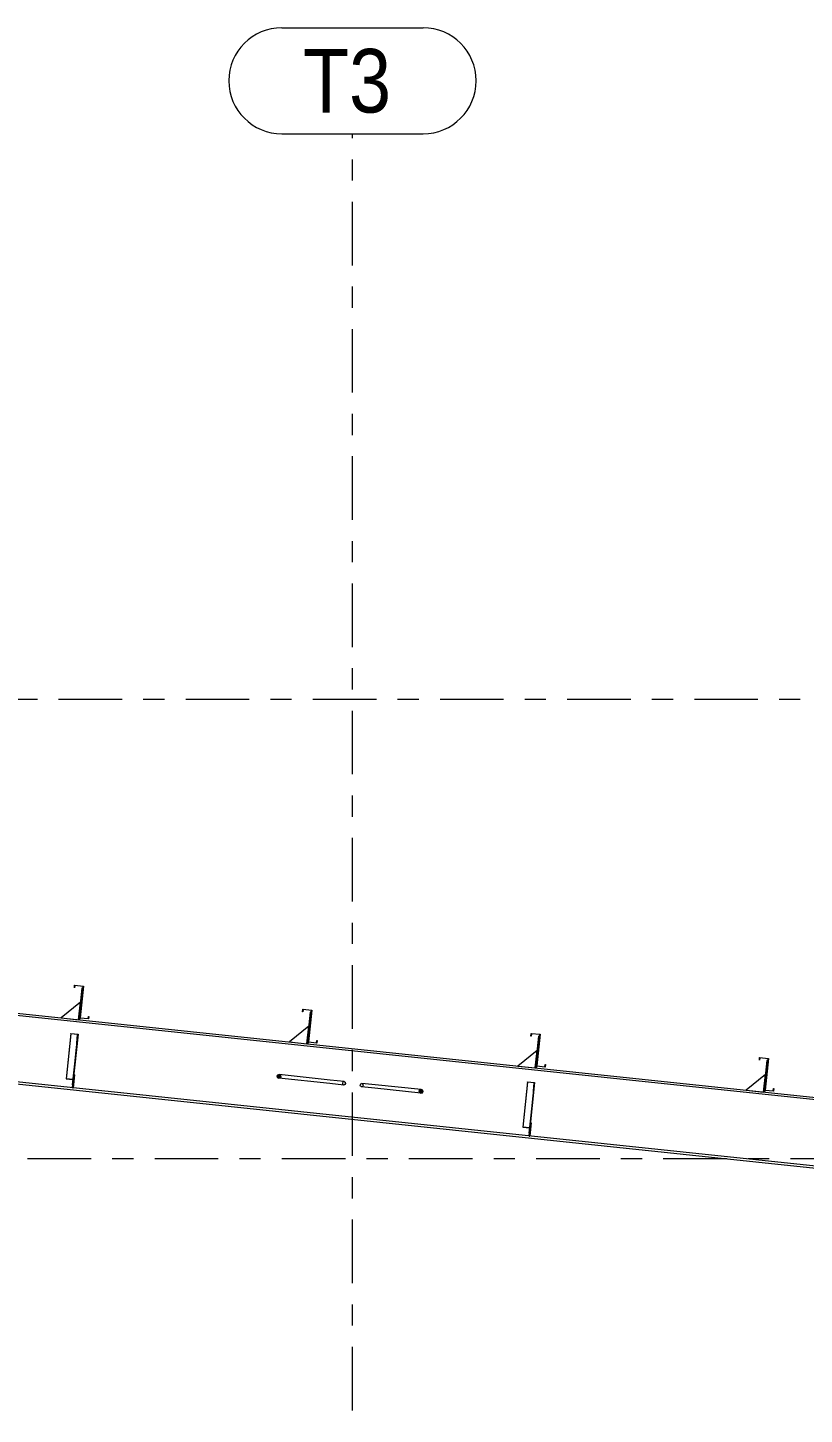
# Model space of a CAD drawing. Header units: millimetres. Extents: x -49 to 773, y -79 to 495.
# Drawn here: x 488 to 524.7, y 79.8 to 145.2 of the extents above; entities that cross this region are included whole.
import ezdxf

# ---------------------------------------------------------------- set-up
doc = ezdxf.new("R2010")
doc.units = ezdxf.units.MM
for name, pattern in [('XKITLINE00', [0]), ('XKITLINE02', [4, 2, -2]), ('XKITLINE03', [6, 3, -1, 1, -1])]:
    doc.linetypes.add(name, pattern=pattern)
doc.layers.add('Part', color=2, linetype='Continuous', lineweight=0)
doc.layers.add('S-grid', color=1, linetype='Continuous', lineweight=0)
doc.styles.add('ARIAL', font='ARIAL.TTF')

# ---------------------------------------------------------------- blocks, each defined once
blk = doc.blocks.new('*A1')
at = {"layer": 'Part'}
blk.add_hatch(color=3, dxfattribs=at).paths.add_polyline_path([(511.596, 95.481), (511.599, 95.502), (511.93, 95.467), (511.886, 95.048), (511.869, 95.049), (511.911, 95.448)], flags=17)
blk = doc.blocks.new('*A79')
at = {"layer": 'Part'}
blk.add_hatch(color=3, dxfattribs=at).paths.add_polyline_path([(490.049, 97.754), (490.051, 97.775), (490.383, 97.74), (490.339, 97.32), (490.322, 97.322), (490.364, 97.721)], flags=17)
blk = doc.blocks.new('*A136')
at = {"layer": 'Part'}
blk.add_hatch(color=3, dxfattribs=at).paths.add_polyline_path([(490.864, 98.475), (490.876, 98.584), (490.891, 98.583), (490.878, 98.459), (490.463, 98.502), (490.621, 99.996), (490.236, 100.036), (490.225, 99.927), (490.21, 99.928), (490.223, 100.053), (490.637, 100.009), (490.48, 98.516)], flags=17)
blk = doc.blocks.new('*A137')
at = {"layer": 'Part'}
blk.add_hatch(color=3, dxfattribs=at).paths.add_polyline_path([(490.864, 98.475), (490.876, 98.584), (490.891, 98.583), (490.878, 98.459), (490.463, 98.502), (490.621, 99.996), (490.236, 100.036), (490.225, 99.927), (490.21, 99.928), (490.223, 100.053), (490.637, 100.009), (490.48, 98.516)], flags=17)
blk = doc.blocks.new('*A138')
at = {"layer": 'Part'}
blk.add_hatch(color=3, dxfattribs=at).paths.add_polyline_path([(501.638, 97.339), (501.65, 97.448), (501.664, 97.446), (501.651, 97.322), (501.237, 97.366), (501.394, 98.859), (501.01, 98.9), (500.998, 98.79), (500.983, 98.792), (500.997, 98.916), (501.411, 98.873), (501.253, 97.379)], flags=17)
blk = doc.blocks.new('*A139')
at = {"layer": 'Part'}
blk.add_hatch(color=3, dxfattribs=at).paths.add_polyline_path([(501.638, 97.339), (501.65, 97.448), (501.664, 97.446), (501.651, 97.322), (501.237, 97.366), (501.394, 98.859), (501.01, 98.9), (500.998, 98.79), (500.983, 98.792), (500.997, 98.916), (501.411, 98.873), (501.253, 97.379)], flags=17)
blk = doc.blocks.new('*A140')
at = {"layer": 'Part'}
blk.add_hatch(color=3, dxfattribs=at).paths.add_polyline_path([(512.412, 96.202), (512.423, 96.312), (512.438, 96.31), (512.425, 96.186), (512.011, 96.229), (512.168, 97.723), (511.783, 97.763), (511.772, 97.654), (511.757, 97.656), (511.77, 97.78), (512.185, 97.736), (512.027, 96.243)], flags=17)
blk = doc.blocks.new('*A141')
at = {"layer": 'Part'}
blk.add_hatch(color=3, dxfattribs=at).paths.add_polyline_path([(512.412, 96.202), (512.423, 96.312), (512.438, 96.31), (512.425, 96.186), (512.011, 96.229), (512.168, 97.723), (511.783, 97.763), (511.772, 97.654), (511.757, 97.656), (511.77, 97.78), (512.185, 97.736), (512.027, 96.243)], flags=17)
blk = doc.blocks.new('*A142')
at = {"layer": 'Part'}
blk.add_hatch(color=3, dxfattribs=at).paths.add_polyline_path([(523.185, 95.066), (523.197, 95.175), (523.212, 95.174), (523.198, 95.049), (522.784, 95.093), (522.942, 96.587), (522.557, 96.627), (522.546, 96.518), (522.531, 96.519), (522.544, 96.644), (522.958, 96.6), (522.801, 95.106)], flags=17)
blk = doc.blocks.new('*A143')
at = {"layer": 'Part'}
blk.add_hatch(color=3, dxfattribs=at).paths.add_polyline_path([(523.185, 95.066), (523.197, 95.175), (523.212, 95.174), (523.198, 95.049), (522.784, 95.093), (522.942, 96.587), (522.557, 96.627), (522.546, 96.518), (522.531, 96.519), (522.544, 96.644), (522.958, 96.6), (522.801, 95.106)], flags=17)
blk = doc.blocks.new('*A150')
at = {"layer": 'Part'}
blk.add_hatch(color=3, dxfattribs=at).paths.add_polyline_path([(506.577, 95.127), (506.648, 95.095), (506.672, 95.033), (506.635, 94.977), (506.559, 94.961), (506.488, 94.993), (506.464, 95.055), (506.501, 95.11)], flags=17)
blk = doc.blocks.new('*A151')
at = {"layer": 'Part'}
blk.add_hatch(color=3, dxfattribs=at).paths.add_polyline_path([(499.875, 95.834), (499.949, 95.801), (499.974, 95.739), (499.937, 95.684), (499.858, 95.668), (499.784, 95.7), (499.758, 95.762), (499.796, 95.817)], flags=17)
blk = doc.blocks.new('*A398')
at = {"layer": 'S-grid', "color": 1, "linetype": 'XKITLINE03', "lineweight": 0}
blk.add_line((441.464, 113.542), (568.216, 113.542), dxfattribs=at)
blk = doc.blocks.new('*A399')
at = {"layer": 'S-grid', "color": 1, "linetype": 'XKITLINE03', "lineweight": 0}
blk.add_line((-10, 91.875), (568.216, 91.875), dxfattribs=at)
blk = doc.blocks.new('*A402')
at = {"layer": 'Part', "color": 7, "linetype": 'XKITLINE02', "lineweight": 0}
for p, q in [((511.702, 93.301), (511.729, 93.561)), ((511.705, 92.935), (511.663, 92.939)), ((511.677, 93.064), (511.718, 93.059))]:
    blk.add_line(p, q, dxfattribs=at)
at = {"layer": 'Part', "color": 2, "linetype": 'XKITLINE00', "lineweight": 0}
for p, q in [((511.77, 93.557), (511.705, 92.935)), ((511.729, 93.561), (511.77, 93.557)), ((511.663, 92.939), (511.702, 93.301))]:
    blk.add_line(p, q, dxfattribs=at)
blk = doc.blocks.new('*A403')
at = {"layer": 'Part', "color": 2, "linetype": 'XKITLINE00', "lineweight": 0}
blk.add_line((512.048, 96.98), (511.132, 96.238), dxfattribs=at)
at = {"layer": 'Part', "color": 7, "linetype": 'XKITLINE02', "lineweight": 0}
for p, q in [((511.96, 96.151), (512.048, 96.98)), ((511.132, 96.238), (511.96, 96.151))]:
    blk.add_line(p, q, dxfattribs=at)
blk = doc.blocks.new('*A404')
at = {"layer": 'Part', "color": 2, "linetype": 'XKITLINE00', "lineweight": 0}
for p, q in [((512.118, 97.643), (511.96, 96.151)), ((512.159, 97.638), (512.118, 97.643)), ((512.011, 96.229), (512.002, 96.147))]:
    blk.add_line(p, q, dxfattribs=at)
at = {"layer": 'Part', "color": 7, "linetype": 'XKITLINE02', "lineweight": 0}
for p, q in [((512.011, 96.229), (512.159, 97.638)), ((512.002, 96.147), (511.96, 96.151))]:
    blk.add_line(p, q, dxfattribs=at)
blk = doc.blocks.new('*A405')
at = {"layer": 'Part', "color": 7, "linetype": 'XKITLINE02', "lineweight": 0}
for p, q in [((511.599, 95.502), (511.373, 93.363)), ((511.911, 95.448), (511.662, 93.081)), ((511.678, 93.079), (511.93, 95.467)), ((511.373, 93.363), (511.688, 93.33)), ((511.374, 93.376), (511.706, 93.341)), ((511.662, 93.081), (511.678, 93.079))]:
    blk.add_line(p, q, dxfattribs=at)
blk = doc.blocks.new('*A406')
at = {"layer": 'Part', "color": 2, "linetype": 'XKITLINE00', "lineweight": 0}
for p, q in [((511.596, 95.481), (511.373, 93.363)), ((511.596, 95.481), (511.599, 95.502)), ((511.911, 95.448), (511.596, 95.481)), ((511.599, 95.502), (511.93, 95.467)), ((511.869, 95.049), (511.662, 93.081)), ((511.93, 95.467), (511.702, 93.301)), ((511.869, 95.049), (511.911, 95.448)), ((511.869, 95.049), (511.886, 95.048)), ((511.373, 93.363), (511.688, 93.33)), ((511.662, 93.081), (511.678, 93.079))]:
    blk.add_line(p, q, dxfattribs=at)
at = {"layer": 'Part', "color": 7, "linetype": 'XKITLINE02', "lineweight": 0}
for p, q in [((511.374, 93.376), (511.706, 93.341)), ((511.678, 93.079), (511.702, 93.301))]:
    blk.add_line(p, q, dxfattribs=at)
blk = doc.blocks.new('*A407')
at = {"layer": 'Part', "color": 2, "linetype": 'XKITLINE00', "lineweight": 0}
blk.add_line((501.274, 98.116), (500.358, 97.375), dxfattribs=at)
at = {"layer": 'Part', "color": 7, "linetype": 'XKITLINE02', "lineweight": 0}
for p, q in [((501.187, 97.287), (501.274, 98.116)), ((500.358, 97.375), (501.187, 97.287))]:
    blk.add_line(p, q, dxfattribs=at)
blk = doc.blocks.new('*A408')
at = {"layer": 'Part', "color": 2, "linetype": 'XKITLINE00', "lineweight": 0}
for p, q in [((501.344, 98.779), (501.187, 97.287)), ((501.386, 98.775), (501.344, 98.779)), ((501.237, 97.366), (501.228, 97.283))]:
    blk.add_line(p, q, dxfattribs=at)
at = {"layer": 'Part', "color": 7, "linetype": 'XKITLINE02', "lineweight": 0}
for p, q in [((501.237, 97.366), (501.386, 98.775)), ((501.228, 97.283), (501.187, 97.287))]:
    blk.add_line(p, q, dxfattribs=at)
blk = doc.blocks.new('*A409')
at = {"layer": 'Part', "color": 2, "linetype": 'XKITLINE00', "lineweight": 0}
blk.add_line((490.501, 99.252), (489.584, 98.511), dxfattribs=at)
at = {"layer": 'Part', "color": 7, "linetype": 'XKITLINE02', "lineweight": 0}
for p, q in [((490.413, 98.424), (490.501, 99.252)), ((489.584, 98.511), (490.413, 98.424))]:
    blk.add_line(p, q, dxfattribs=at)
blk = doc.blocks.new('*A410')
at = {"layer": 'Part', "color": 2, "linetype": 'XKITLINE00', "lineweight": 0}
for p, q in [((490.571, 99.915), (490.413, 98.424)), ((490.612, 99.911), (490.571, 99.915)), ((490.463, 98.502), (490.455, 98.419))]:
    blk.add_line(p, q, dxfattribs=at)
at = {"layer": 'Part', "color": 7, "linetype": 'XKITLINE02', "lineweight": 0}
for p, q in [((490.463, 98.502), (490.612, 99.911)), ((490.455, 98.419), (490.413, 98.424))]:
    blk.add_line(p, q, dxfattribs=at)
blk = doc.blocks.new('*A413')
at = {"layer": 'Part', "color": 2, "linetype": 'XKITLINE00', "lineweight": 0}
blk.add_line((522.821, 95.843), (521.905, 95.102), dxfattribs=at)
at = {"layer": 'Part', "color": 7, "linetype": 'XKITLINE02', "lineweight": 0}
for p, q in [((522.734, 95.015), (522.821, 95.843)), ((521.905, 95.102), (522.734, 95.015))]:
    blk.add_line(p, q, dxfattribs=at)
blk = doc.blocks.new('*A414')
at = {"layer": 'Part', "color": 2, "linetype": 'XKITLINE00', "lineweight": 0}
for p, q in [((522.891, 96.506), (522.734, 95.015)), ((522.933, 96.502), (522.891, 96.506)), ((522.784, 95.093), (522.775, 95.01))]:
    blk.add_line(p, q, dxfattribs=at)
at = {"layer": 'Part', "color": 7, "linetype": 'XKITLINE02', "lineweight": 0}
for p, q in [((522.784, 95.093), (522.933, 96.502)), ((522.775, 95.01), (522.734, 95.015))]:
    blk.add_line(p, q, dxfattribs=at)
blk = doc.blocks.new('*A680')
at = {"layer": 'S-grid', "color": 1, "linetype": 'XKITLINE03', "lineweight": 0}
blk.add_line((503.333, -10), (503.333, 140.208), dxfattribs=at)
at = {"layer": 'S-grid', "color": 3, "style": 'ARIAL', "width": 0.85}
blk.add_text('T3', height=3, dxfattribs=at).set_placement((500.999, 141.208))
blk = doc.blocks.new('*A724')
at = {"layer": 'Part', "color": 7, "linetype": 'XKITLINE02', "lineweight": 0}
for p, q in [((490.182, 95.834), (490.116, 95.212)), ((490.158, 95.208), (490.223, 95.829)), ((490.223, 95.829), (490.182, 95.834)), ((490.116, 95.212), (490.158, 95.208)), ((490.129, 95.336), (490.171, 95.332))]:
    blk.add_line(p, q, dxfattribs=at)
blk = doc.blocks.new('*A725')
at = {"layer": 'Part', "color": 2, "linetype": 'XKITLINE00', "lineweight": 0}
for p, q in [((490.116, 95.212), (490.155, 95.574)), ((490.223, 95.829), (490.158, 95.208)), ((490.182, 95.834), (490.223, 95.829))]:
    blk.add_line(p, q, dxfattribs=at)
at = {"layer": 'Part', "color": 7, "linetype": 'XKITLINE02', "lineweight": 0}
for p, q in [((490.155, 95.574), (490.182, 95.834)), ((490.158, 95.208), (490.116, 95.212)), ((490.129, 95.336), (490.171, 95.332))]:
    blk.add_line(p, q, dxfattribs=at)
blk = doc.blocks.new('*A726')
at = {"layer": 'Part', "color": 7, "linetype": 'XKITLINE02', "lineweight": 0}
for p, q in [((490.051, 97.775), (489.826, 95.635)), ((490.364, 97.721), (490.115, 95.354)), ((490.131, 95.352), (490.383, 97.74)), ((489.826, 95.635), (490.141, 95.602)), ((489.827, 95.649), (490.159, 95.614)), ((490.115, 95.354), (490.131, 95.352))]:
    blk.add_line(p, q, dxfattribs=at)
blk = doc.blocks.new('*A727')
at = {"layer": 'Part', "color": 2, "linetype": 'XKITLINE00', "lineweight": 0}
for p, q in [((490.049, 97.754), (489.826, 95.635)), ((490.049, 97.754), (490.051, 97.775)), ((490.364, 97.721), (490.049, 97.754)), ((490.051, 97.775), (490.383, 97.74)), ((490.383, 97.74), (490.155, 95.574)), ((490.322, 97.322), (490.364, 97.721)), ((490.322, 97.322), (490.115, 95.354)), ((490.339, 97.32), (490.322, 97.322)), ((489.826, 95.635), (490.141, 95.602)), ((490.115, 95.354), (490.131, 95.352))]:
    blk.add_line(p, q, dxfattribs=at)
at = {"layer": 'Part', "color": 7, "linetype": 'XKITLINE02', "lineweight": 0}
for p, q in [((489.827, 95.649), (490.159, 95.614)), ((490.155, 95.574), (490.131, 95.352))]:
    blk.add_line(p, q, dxfattribs=at)
blk = doc.blocks.new('*A728')
at = {"layer": 'Part', "color": 7, "linetype": 'XKITLINE02', "lineweight": 0}
for p, q in [((511.729, 93.561), (511.663, 92.939)), ((511.705, 92.935), (511.77, 93.557)), ((511.77, 93.557), (511.729, 93.561)), ((511.663, 92.939), (511.705, 92.935)), ((511.677, 93.064), (511.718, 93.059))]:
    blk.add_line(p, q, dxfattribs=at)
blk = doc.blocks.new('*A876')
at = {"layer": 'Part', "color": 2, "linetype": 'XKITLINE00', "lineweight": 0}
for p, q in [((554.016, 91.606), (455.037, 102.046)), ((455.048, 102.154), (554.138, 91.702)), ((543.641, 89.458), (457.784, 98.513)), ((543.653, 89.565), (457.796, 98.621))]:
    blk.add_line(p, q, dxfattribs=at)
blk = doc.blocks.new('*A883')
at = {"layer": 'Part', "color": 2, "linetype": 'XKITLINE00', "lineweight": 0}
for p, q in [((490.21, 99.928), (490.223, 100.053)), ((490.223, 100.053), (490.637, 100.009)), ((490.225, 99.927), (490.21, 99.928)), ((490.236, 100.036), (490.225, 99.927)), ((490.621, 99.996), (490.236, 100.036)), ((490.463, 98.502), (490.621, 99.996)), ((490.637, 100.009), (490.48, 98.516)), ((490.878, 98.459), (490.463, 98.502)), ((490.48, 98.516), (490.864, 98.475)), ((490.864, 98.475), (490.876, 98.584)), ((490.876, 98.584), (490.891, 98.583)), ((490.891, 98.583), (490.878, 98.459))]:
    blk.add_line(p, q, dxfattribs=at)
blk = doc.blocks.new('*A884')
at = {"layer": 'Part', "color": 2, "linetype": 'XKITLINE00', "lineweight": 0}
for p, q in [((490.21, 99.928), (490.223, 100.053)), ((490.223, 100.053), (490.637, 100.009)), ((490.225, 99.927), (490.21, 99.928)), ((490.236, 100.036), (490.225, 99.927)), ((490.621, 99.996), (490.236, 100.036)), ((490.463, 98.502), (490.621, 99.996)), ((490.637, 100.009), (490.48, 98.516)), ((490.878, 98.459), (490.463, 98.502)), ((490.48, 98.516), (490.864, 98.475)), ((490.864, 98.475), (490.876, 98.584)), ((490.876, 98.584), (490.891, 98.583)), ((490.891, 98.583), (490.878, 98.459))]:
    blk.add_line(p, q, dxfattribs=at)
blk = doc.blocks.new('*A885')
at = {"layer": 'Part', "color": 2, "linetype": 'XKITLINE00', "lineweight": 0}
for p, q in [((500.983, 98.792), (500.997, 98.916)), ((500.998, 98.79), (500.983, 98.792)), ((500.997, 98.916), (501.411, 98.873)), ((501.01, 98.9), (500.998, 98.79)), ((501.394, 98.859), (501.01, 98.9)), ((501.237, 97.366), (501.394, 98.859)), ((501.411, 98.873), (501.253, 97.379)), ((501.638, 97.339), (501.65, 97.448)), ((501.65, 97.448), (501.664, 97.446)), ((501.664, 97.446), (501.651, 97.322)), ((501.651, 97.322), (501.237, 97.366)), ((501.253, 97.379), (501.638, 97.339))]:
    blk.add_line(p, q, dxfattribs=at)
blk = doc.blocks.new('*A886')
at = {"layer": 'Part', "color": 2, "linetype": 'XKITLINE00', "lineweight": 0}
for p, q in [((500.983, 98.792), (500.997, 98.916)), ((500.998, 98.79), (500.983, 98.792)), ((500.997, 98.916), (501.411, 98.873)), ((501.01, 98.9), (500.998, 98.79)), ((501.394, 98.859), (501.01, 98.9)), ((501.237, 97.366), (501.394, 98.859)), ((501.411, 98.873), (501.253, 97.379)), ((501.638, 97.339), (501.65, 97.448)), ((501.65, 97.448), (501.664, 97.446)), ((501.664, 97.446), (501.651, 97.322)), ((501.651, 97.322), (501.237, 97.366)), ((501.253, 97.379), (501.638, 97.339))]:
    blk.add_line(p, q, dxfattribs=at)
blk = doc.blocks.new('*A887')
at = {"layer": 'Part', "color": 2, "linetype": 'XKITLINE00', "lineweight": 0}
for p, q in [((511.757, 97.656), (511.77, 97.78)), ((511.772, 97.654), (511.757, 97.656)), ((511.77, 97.78), (512.185, 97.736)), ((511.783, 97.763), (511.772, 97.654)), ((512.168, 97.723), (511.783, 97.763)), ((512.011, 96.229), (512.168, 97.723)), ((512.185, 97.736), (512.027, 96.243)), ((512.425, 96.186), (512.011, 96.229)), ((512.027, 96.243), (512.412, 96.202)), ((512.412, 96.202), (512.423, 96.312)), ((512.423, 96.312), (512.438, 96.31)), ((512.438, 96.31), (512.425, 96.186))]:
    blk.add_line(p, q, dxfattribs=at)
blk = doc.blocks.new('*A888')
at = {"layer": 'Part', "color": 2, "linetype": 'XKITLINE00', "lineweight": 0}
for p, q in [((511.757, 97.656), (511.77, 97.78)), ((511.772, 97.654), (511.757, 97.656)), ((511.77, 97.78), (512.185, 97.736)), ((511.783, 97.763), (511.772, 97.654)), ((512.168, 97.723), (511.783, 97.763)), ((512.011, 96.229), (512.168, 97.723)), ((512.185, 97.736), (512.027, 96.243)), ((512.425, 96.186), (512.011, 96.229)), ((512.027, 96.243), (512.412, 96.202)), ((512.412, 96.202), (512.423, 96.312)), ((512.423, 96.312), (512.438, 96.31)), ((512.438, 96.31), (512.425, 96.186))]:
    blk.add_line(p, q, dxfattribs=at)
blk = doc.blocks.new('*A889')
at = {"layer": 'Part', "color": 2, "linetype": 'XKITLINE00', "lineweight": 0}
for p, q in [((522.531, 96.519), (522.544, 96.644)), ((522.546, 96.518), (522.531, 96.519)), ((522.544, 96.644), (522.958, 96.6)), ((522.557, 96.627), (522.546, 96.518)), ((522.942, 96.587), (522.557, 96.627)), ((522.784, 95.093), (522.942, 96.587)), ((522.958, 96.6), (522.801, 95.106)), ((523.198, 95.049), (522.784, 95.093)), ((522.801, 95.106), (523.185, 95.066)), ((523.185, 95.066), (523.197, 95.175)), ((523.197, 95.175), (523.212, 95.174)), ((523.212, 95.174), (523.198, 95.049))]:
    blk.add_line(p, q, dxfattribs=at)
blk = doc.blocks.new('*A890')
at = {"layer": 'Part', "color": 2, "linetype": 'XKITLINE00', "lineweight": 0}
for p, q in [((522.531, 96.519), (522.544, 96.644)), ((522.546, 96.518), (522.531, 96.519)), ((522.544, 96.644), (522.958, 96.6)), ((522.557, 96.627), (522.546, 96.518)), ((522.942, 96.587), (522.557, 96.627)), ((522.784, 95.093), (522.942, 96.587)), ((522.958, 96.6), (522.801, 95.106)), ((523.198, 95.049), (522.784, 95.093)), ((522.801, 95.106), (523.185, 95.066)), ((523.185, 95.066), (523.197, 95.175)), ((523.197, 95.175), (523.212, 95.174)), ((523.212, 95.174), (523.198, 95.049))]:
    blk.add_line(p, q, dxfattribs=at)
blk = doc.blocks.new('*A897')
at = {"layer": 'Part', "color": 7, "linetype": 'XKITLINE02', "lineweight": 0}
for p, q in [((503.702, 95.346), (503.728, 95.403)), ((503.716, 95.285), (503.702, 95.346)), ((503.76, 95.256), (503.716, 95.285)), ((503.728, 95.403), (503.777, 95.422)), ((503.809, 95.276), (503.76, 95.256)), ((504.386, 95.19), (503.76, 95.256)), ((504.403, 95.356), (503.777, 95.422)), ((503.777, 95.422), (503.821, 95.393)), ((503.835, 95.332), (503.809, 95.276)), ((503.821, 95.393), (503.835, 95.332))]:
    blk.add_line(p, q, dxfattribs=at)
at = {"layer": 'Part', "color": 2, "linetype": 'XKITLINE00', "lineweight": 0}
for p, q in [((506.559, 94.961), (504.386, 95.19)), ((506.577, 95.127), (504.403, 95.356)), ((506.501, 95.11), (506.464, 95.055)), ((506.464, 95.055), (506.488, 94.993)), ((506.488, 94.993), (506.559, 94.961)), ((506.577, 95.127), (506.501, 95.11)), ((506.559, 94.961), (506.635, 94.977)), ((506.648, 95.095), (506.577, 95.127)), ((506.635, 94.977), (506.672, 95.033)), ((506.672, 95.033), (506.648, 95.095))]:
    blk.add_line(p, q, dxfattribs=at)
blk = doc.blocks.new('*A898')
at = {"layer": 'Part', "color": 2, "linetype": 'XKITLINE00', "lineweight": 0}
for p, q in [((499.796, 95.817), (499.758, 95.762)), ((499.758, 95.762), (499.784, 95.7)), ((499.784, 95.7), (499.858, 95.668)), ((499.875, 95.834), (499.796, 95.817)), ((499.858, 95.668), (499.937, 95.684)), ((502.261, 95.414), (499.858, 95.668)), ((502.278, 95.58), (499.875, 95.834)), ((499.875, 95.834), (499.949, 95.801)), ((499.937, 95.684), (499.974, 95.739)), ((499.974, 95.739), (499.949, 95.801))]:
    blk.add_line(p, q, dxfattribs=at)
at = {"layer": 'Part', "color": 7, "linetype": 'XKITLINE02', "lineweight": 0}
for p, q in [((502.945, 95.51), (502.278, 95.58)), ((502.873, 95.434), (502.897, 95.49)), ((502.897, 95.49), (502.945, 95.51)), ((502.945, 95.51), (502.987, 95.481)), ((502.987, 95.481), (503, 95.42)), ((502.927, 95.344), (502.261, 95.414)), ((502.885, 95.373), (502.873, 95.434)), ((502.927, 95.344), (502.885, 95.373)), ((502.975, 95.364), (502.927, 95.344)), ((503, 95.42), (502.975, 95.364))]:
    blk.add_line(p, q, dxfattribs=at)
blk = doc.blocks.new('*A939')
at = {"layer": 'S-grid', "color": 1, "linetype": 'XKITLINE00', "lineweight": 0}
for p, q in [((499.999, 145.208), (506.668, 145.208)), ((499.999, 140.208), (506.668, 140.208))]:
    blk.add_line(p, q, dxfattribs=at)
for centre, start, end in [((499.999, 142.708), 90, 270), ((506.668, 142.708), 270, 90)]:
    blk.add_arc(centre, 2.5, start, end, dxfattribs=at)

msp = doc.modelspace()

# ---------------------------------------------------------------- block references
at = {"lineweight": 0}
for name in ['*A939', '*A680', '*A398', '*A876', '*A136', '*A137', '*A883', '*A884', '*A410', '*A409', '*A138', '*A139', '*A885', '*A886', '*A408', '*A407', '*A726', '*A727', '*A79', '*A140', '*A141', '*A887', '*A888', '*A404', '*A403', '*A142', '*A143', '*A889', '*A890', '*A414', '*A724', '*A725', '*A151', '*A898', '*A405', '*A406', '*A1', '*A413', '*A897', '*A150', '*A402', '*A728', '*A399']:
    msp.add_blockref(name, (0, 0), dxfattribs=at)

doc.saveas('drawing.dxf')
